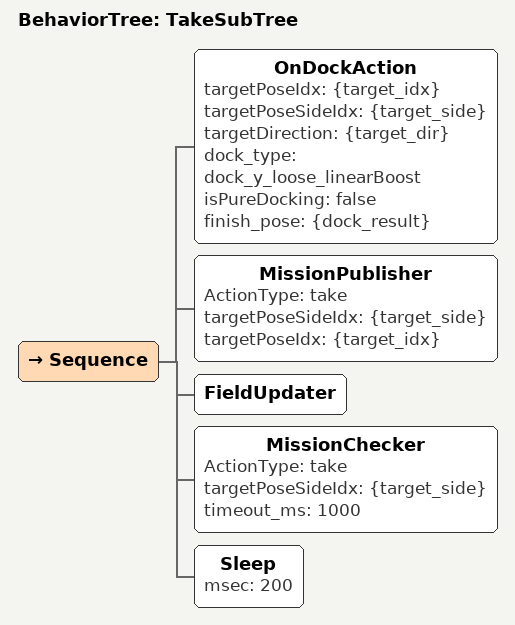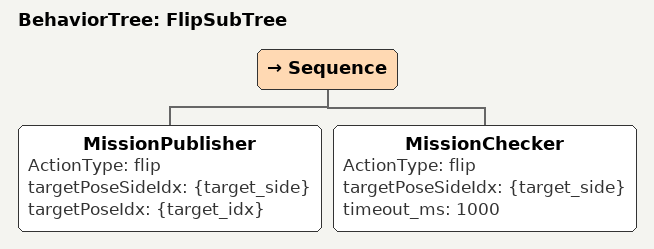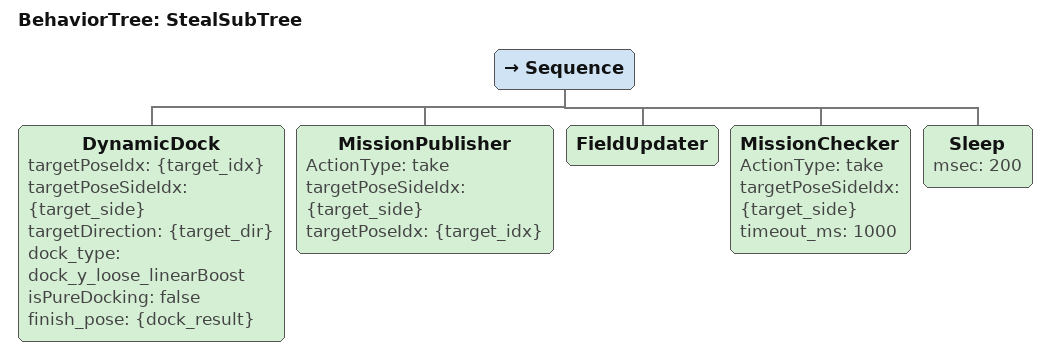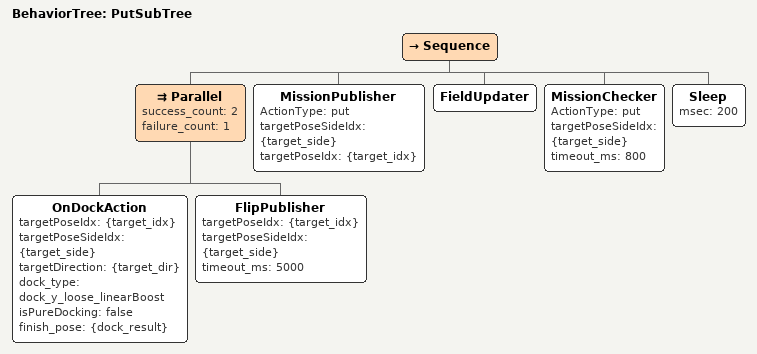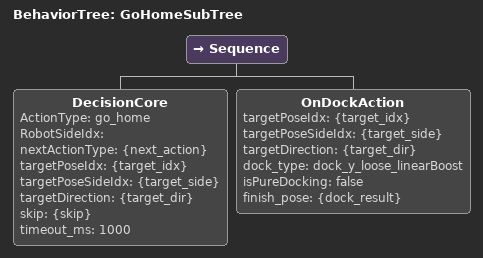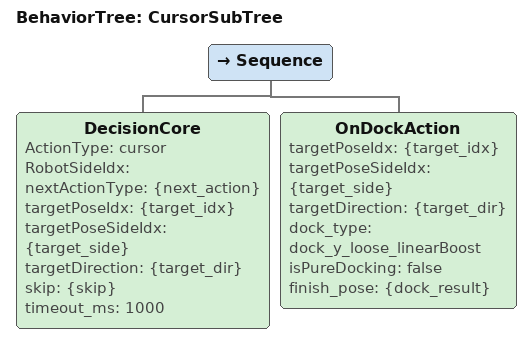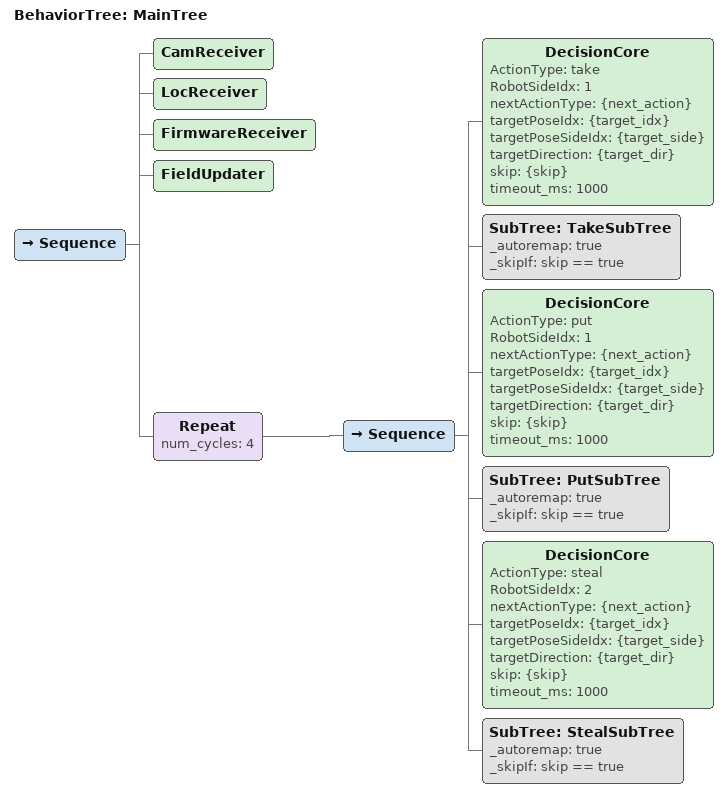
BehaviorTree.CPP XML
<?xml version="1.0" encoding="UTF-8"?>
<root BTCPP_format="4">

    <!-- TAKE SubTree: Go to collection point and take -->
    <BehaviorTree ID="TakeSubTree">
        <Sequence>
            <!-- Dock to collection pdoint -->
            <OnDockAction
                targetPoseIdx="{target_idx}"
                targetPoseSideIdx="{target_side}"
                targetDirection="{target_dir}"
                dock_type="dock_y_loose_linearBoost"
                isPureDocking="false"
                finish_pose="{dock_result}"/>

            <!-- Publish TAKE command to firmware -->
            <MissionPublisher
                ActionType="take"
                targetPoseSideIdx="{target_side}"
                targetPoseIdx="{target_idx}"/>
            <FieldUpdater/>

            <!-- Wait for vision to confirm take, or timeout -->
            <MissionChecker
                ActionType="take"
                targetPoseSideIdx="{target_side}"
                timeout_ms="1000"/>
            <Sleep msec="200"/>
        </Sequence>
    </BehaviorTree>

    <!-- FLIP SubTree: Flip the hazelnut               -->
    <BehaviorTree ID="FlipSubTree">
        <Sequence>
            <!-- Publish FLIP command to firmware -->
            <MissionPublisher
                ActionType="flip"
                targetPoseSideIdx="{target_side}"
                targetPoseIdx="{target_idx}"/>

            <!-- Wait for flip to complete (pure timeout, no vision feedback) -->
            <MissionChecker
                ActionType="flip"
                targetPoseSideIdx="{target_side}"
                timeout_ms="1000"/>
        </Sequence>
    </BehaviorTree>

    <!-- STEAL SubTree: Dock at opponent CAN_ROB pantry and take -->
    <BehaviorTree ID="StealSubTree">
        <Sequence>
            <DynamicDock
                targetPoseIdx="{target_idx}"
                targetPoseSideIdx="{target_side}"
                targetDirection="{target_dir}"
                dock_type="dock_y_loose_linearBoost"
                isPureDocking="false"
                finish_pose="{dock_result}"/>

            <MissionPublisher
                ActionType="take"
                targetPoseSideIdx="{target_side}"
                targetPoseIdx="{target_idx}"/>
            <FieldUpdater/>

            <MissionChecker
                ActionType="take"
                targetPoseSideIdx="{target_side}"
                timeout_ms="1000"/>
            <Sleep msec="200"/>
        </Sequence>
    </BehaviorTree>

    <!-- PUT SubTree: Go to pantry point and put -->
    <BehaviorTree ID="PutSubTree">
        <Sequence>
            <!-- Flip and Dock in parallel: FlipPublisher waits for isDocking signal -->
            <Parallel success_count="2" failure_count="1">
                <OnDockAction
                    targetPoseIdx="{target_idx}"
                    targetPoseSideIdx="{target_side}"
                    targetDirection="{target_dir}"
                    dock_type="dock_y_loose_linearBoost"
                    isPureDocking="false"
                    finish_pose="{dock_result}"/>
                <FlipPublisher
                    targetPoseIdx="{target_idx}"
                    targetPoseSideIdx="{target_side}"
                    timeout_ms="5000"/>
            </Parallel>

            <!-- Publish PUT command to firmware -->
            <MissionPublisher
                ActionType="put"
                targetPoseSideIdx="{target_side}"
                targetPoseIdx="{target_idx}"/>
            <FieldUpdater/>

            <!-- Wait for vision to confirm put, or timeout -->
            <MissionChecker
                ActionType="put"
                targetPoseSideIdx="{target_side}"
                timeout_ms="800"/>
            <Sleep msec="200"/>
        </Sequence>
    </BehaviorTree>

    <BehaviorTree ID="GoHomeSubTree">
        <Sequence>
            <DecisionCore
                ActionType="go_home"
                RobotSideIdx=""
                nextActionType="{next_action}"
                targetPoseIdx="{target_idx}"
                targetPoseSideIdx="{target_side}"
                targetDirection="{target_dir}" skip="{skip}" timeout_ms="1000"/>
            <OnDockAction
                targetPoseIdx="{target_idx}"
                targetPoseSideIdx="{target_side}"
                targetDirection="{target_dir}"
                dock_type="dock_y_loose_linearBoost"
                isPureDocking="false"
                finish_pose="{dock_result}"/>
        </Sequence>
    </BehaviorTree>

    <BehaviorTree ID="CursorSubTree">
        <Sequence>
            <DecisionCore
                ActionType="cursor"
                RobotSideIdx=""
                nextActionType="{next_action}"
                targetPoseIdx="{target_idx}"
                targetPoseSideIdx="{target_side}"
                targetDirection="{target_dir}" skip="{skip}" timeout_ms="1000"/>
            <OnDockAction
                targetPoseIdx="{target_idx}"
                targetPoseSideIdx="{target_side}"
                targetDirection="{target_dir}"
                dock_type="dock_y_loose_linearBoost"
                isPureDocking="false"
                finish_pose="{dock_result}"/>
        </Sequence>
    </BehaviorTree>

    <!-- Main Tree: Complete collection cycle -->
    <!-- Pattern: Fill all 4 robot sides, then empty them to pantries -->
    <!-- Repeat twice to handle all 8 collection points -->
    <BehaviorTree ID="MainTree">
        <Sequence>
            <!-- Initialize receivers first -->
            <CamReceiver/>
            <LocReceiver/>
            <FirmwareReceiver/>
            <FieldUpdater/>
            <Repeat num_cycles="4">
                <Sequence>
                    <DecisionCore
                        ActionType="take"
                        RobotSideIdx="1"
                        nextActionType="{next_action}"
                        targetPoseIdx="{target_idx}"
                        targetPoseSideIdx="{target_side}"
                        targetDirection="{target_dir}" skip="{skip}" timeout_ms="1000"/>
                    <SubTree ID="TakeSubTree" _autoremap="true" _skipIf="skip == true"/>
                    <DecisionCore
                        ActionType="put"
                        RobotSideIdx="1"
                        nextActionType="{next_action}"
                        targetPoseIdx="{target_idx}"
                        targetPoseSideIdx="{target_side}"
                        targetDirection="{target_dir}" skip="{skip}" timeout_ms="1000"/>
                    <SubTree ID="PutSubTree" _autoremap="true" _skipIf="skip == true"/>
                    <DecisionCore
                        ActionType="steal"
                        RobotSideIdx="2"
                        nextActionType="{next_action}"
                        targetPoseIdx="{target_idx}"
                        targetPoseSideIdx="{target_side}"
                        targetDirection="{target_dir}" skip="{skip}" timeout_ms="1000"/>
                    <SubTree ID="StealSubTree" _autoremap="true" _skipIf="skip == true"/>
                </Sequence>
            </Repeat>

        </Sequence>
    </BehaviorTree>
</root>
